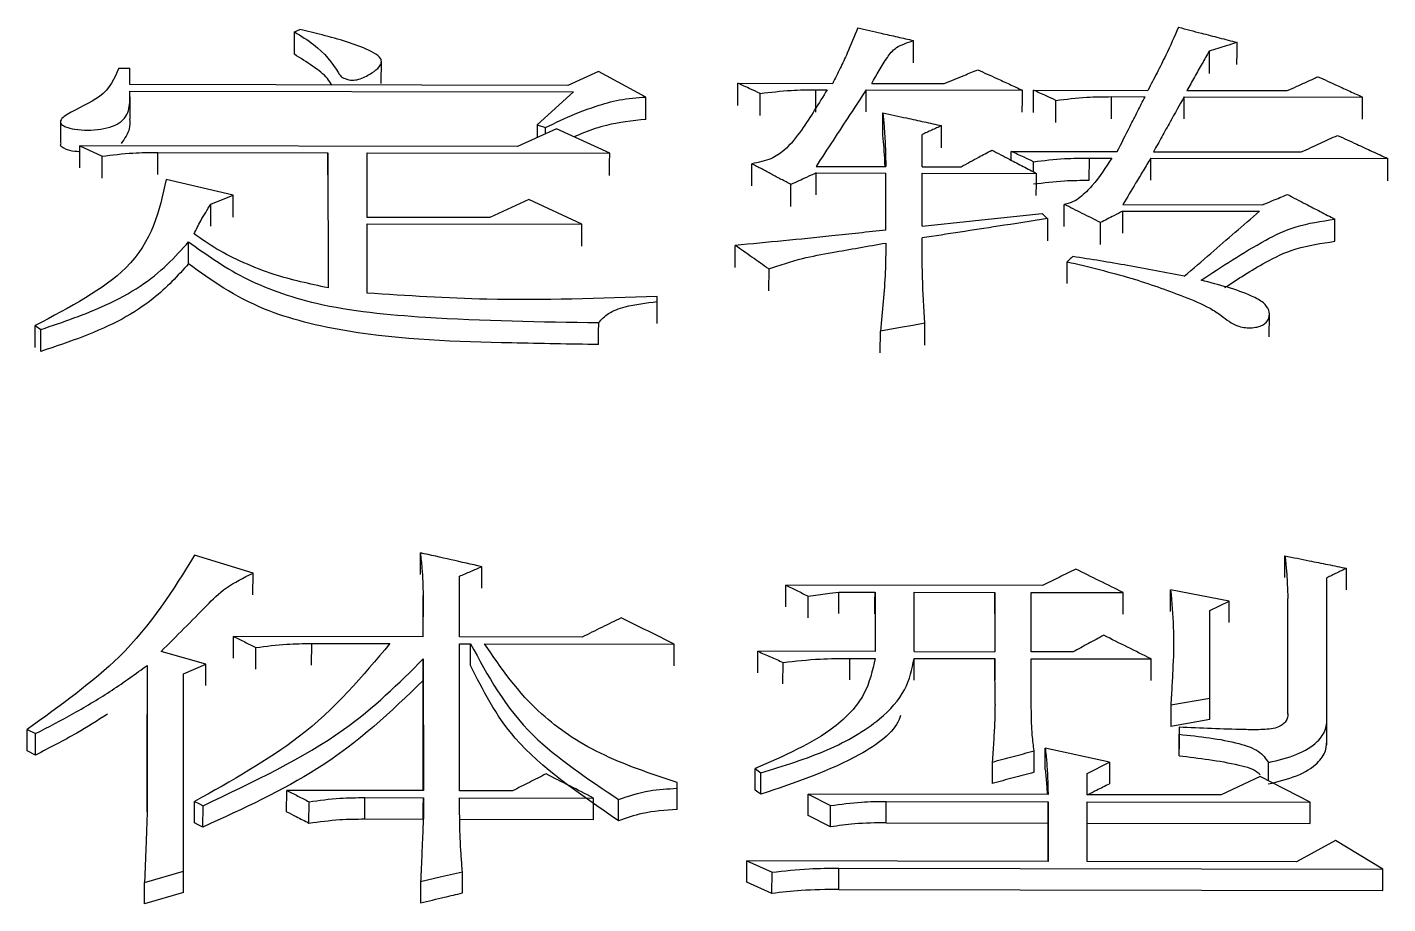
# Model space of a CAD drawing. Header units: millimetres. Extents: x 2320 to 4000, y 933 to 2121.
# Drawn here: x 2691.17 to 2696.45, y 1943.53 to 1946.93 of the extents above; entities that cross this region are included whole.
import ezdxf

# ---------------------------------------------------------------- set-up
doc = ezdxf.new("R2010")
doc.units = ezdxf.units.MM

msp = doc.modelspace()

# ---------------------------------------------------------------- linework, layer by layer
at = {"color": 7, "linetype": 'Continuous', "lineweight": 25}
for p, q in [((2692.2063, 1946.9079), (2692.2278, 1946.9176)), ((2694.6076, 1946.788), (2694.6078, 1946.8741)), ((2691.5249, 1946.7672), (2691.5682, 1946.7671)), ((2691.5682, 1946.7032), (2691.5682, 1946.7671)), ((2692.5432, 1946.7078), (2692.5435, 1946.7943)), ((2693.2665, 1946.7), (2691.5682, 1946.7032)), ((2693.3855, 1946.7539), (2693.2665, 1946.7)), ((2693.5695, 1946.6551), (2693.3855, 1946.7539)), ((2693.9261, 1946.6227), (2693.9264, 1946.7086)), ((2693.9264, 1946.7086), (2694.2942, 1946.708)), ((2694.4456, 1946.7077), (2694.7269, 1946.7072)), ((2691.5682, 1946.6785), (2693.2882, 1946.6754)), ((2691.5692, 1946.5698), (2691.5694, 1946.6557)), ((2693.2882, 1946.6754), (2693.1477, 1946.5471)), ((2693.5693, 1946.5687), (2693.5695, 1946.6551)), ((2694.0127, 1946.5832), (2694.013, 1946.6691)), ((2694.229, 1946.5971), (2694.2293, 1946.6835)), ((2694.2293, 1946.6835), (2694.2726, 1946.6834)), ((2694.4238, 1946.5972), (2694.424, 1946.6831)), ((2694.424, 1946.6831), (2695.0298, 1946.682)), ((2695.0728, 1946.5955), (2695.073, 1946.6819)), ((2695.073, 1946.6819), (2695.5165, 1946.6811)), ((2695.3757, 1946.5703), (2695.3759, 1946.6567)), ((2695.3759, 1946.6567), (2695.5058, 1946.6564)), ((2695.6569, 1946.5703), (2695.6572, 1946.6562)), ((2695.6572, 1946.6562), (2696.3495, 1946.6549)), ((2695.668, 1946.6808), (2696.0574, 1946.6801)), ((2695.1594, 1946.5564), (2695.1596, 1946.6423)), ((2691.2995, 1946.5629), (2691.2993, 1946.4772)), ((2693.1477, 1946.5471), (2693.1476, 1946.4973)), ((2693.1477, 1946.5471), (2693.1802, 1946.5371)), ((2693.2234, 1946.5321), (2693.0721, 1946.4628)), ((2693.1801, 1946.5122), (2693.1802, 1946.5371)), ((2693.4291, 1946.4372), (2693.2234, 1946.5321)), ((2694.6407, 1946.3851), (2694.6405, 1946.5096)), ((2691.3735, 1946.3803), (2691.3738, 1946.4659)), ((2691.3738, 1946.4659), (2691.4603, 1946.4259)), ((2693.0721, 1946.4628), (2691.3738, 1946.4659)), ((2691.6764, 1946.3544), (2691.6767, 1946.4405)), ((2691.6767, 1946.4405), (2692.3365, 1946.4392)), ((2692.3365, 1946.4392), (2692.337, 1945.9154)), ((2692.488, 1946.439), (2693.4291, 1946.4372)), ((2692.4882, 1946.1885), (2692.488, 1946.439)), ((2694.9867, 1946.4443), (2695.3978, 1946.4435)), ((2694.9867, 1946.4101), (2694.9867, 1946.4443)), ((2695.5384, 1946.4433), (2696.1117, 1946.4422)), ((2691.4601, 1946.3403), (2691.4603, 1946.4259)), ((2693.9805, 1946.3108), (2693.9807, 1946.3963)), ((2695.0732, 1946.365), (2695.0733, 1946.4043)), ((2695.2894, 1946.3327), (2695.2897, 1946.4188)), ((2695.2897, 1946.4188), (2695.3762, 1946.4187)), ((2695.5274, 1946.3328), (2695.5276, 1946.4184)), ((2695.5276, 1946.4184), (2696.4471, 1946.4167)), ((2691.9689, 1946.275), (2691.7092, 1946.3356)), ((2694.2296, 1946.3859), (2694.5, 1946.3854)), ((2694.2296, 1946.3609), (2694.5001, 1946.3604)), ((2694.5003, 1946.1395), (2694.5001, 1946.3604)), ((2694.6407, 1946.3851), (2694.7921, 1946.3848)), ((2694.6407, 1946.3601), (2695.0842, 1946.3593)), ((2694.6409, 1946.1543), (2694.6407, 1946.3601)), ((2694.1321, 1946.2306), (2694.1323, 1946.316)), ((2691.8822, 1946.1546), (2691.8824, 1946.24)), ((2691.8824, 1946.24), (2691.9689, 1946.275)), ((2693.1156, 1946.2578), (2692.9642, 1946.1877)), ((2693.3212, 1946.1618), (2693.1156, 1946.2578)), ((2695.1922, 1946.1535), (2695.1924, 1946.2389)), ((2695.4197, 1946.2384), (2695.9605, 1946.2374)), ((2692.9642, 1946.1877), (2692.4882, 1946.1885)), ((2695.1276, 1946.1837), (2695.1274, 1946.0983)), ((2695.4194, 1946.1279), (2695.4197, 1946.2133)), ((2695.4197, 1946.2133), (2695.9497, 1946.2123)), ((2696.2416, 1946.0958), (2696.2419, 1946.1816)), ((2692.4882, 1946.1634), (2693.3212, 1946.1618)), ((2692.4885, 1945.8947), (2692.4882, 1946.1634)), ((2695.3329, 1946.0829), (2695.3332, 1946.1682)), ((2691.7958, 1946.0084), (2691.7961, 1946.094)), ((2693.916, 1945.9947), (2693.9162, 1946.0799)), ((2694.0459, 1945.9886), (2694.0457, 1945.9035)), ((2693.6133, 1945.7771), (2693.6135, 1945.862)), ((2693.6135, 1945.862), (2693.6135, 1945.8824)), ((2695.9875, 1945.7255), (2695.9878, 1945.8109)), ((2691.2011, 1945.6842), (2691.2013, 1945.7694)), ((2691.2014, 1945.7694), (2691.223, 1945.7539)), ((2694.4788, 1945.6631), (2694.479, 1945.7479)), ((2692.0459, 1944.8094), (2691.8188, 1944.8788)), ((2692.0456, 1944.7255), (2692.0459, 1944.8094)), ((2692.8466, 1944.5622), (2692.8464, 1944.7972)), ((2694.1118, 1944.6791), (2694.1121, 1944.763)), ((2695.1073, 1944.7611), (2694.1121, 1944.763)), ((2696.211, 1944.2539), (2696.2106, 1944.791)), ((2692.7059, 1944.7229), (2692.7056, 1944.6392)), ((2692.706, 1944.5624), (2692.7059, 1944.7229)), ((2694.1984, 1944.6364), (2694.1987, 1944.7202)), ((2694.3176, 1944.7359), (2694.4583, 1944.7357)), ((2694.4583, 1944.7357), (2694.4584, 1944.5055)), ((2694.6097, 1944.7354), (2694.9234, 1944.7348)), ((2694.6099, 1944.5052), (2694.6097, 1944.7354)), ((2694.9232, 1944.651), (2694.9234, 1944.7348)), ((2694.9234, 1944.7348), (2694.9236, 1944.5046)), ((2695.064, 1944.7346), (2695.421, 1944.7339)), ((2695.0642, 1944.5044), (2695.064, 1944.7346)), ((2695.4207, 1944.6501), (2695.421, 1944.7339)), ((2695.8321, 1944.7011), (2695.6049, 1944.7442)), ((2695.7564, 1944.6639), (2695.8321, 1944.7011)), ((2696.059, 1944.6275), (2696.0592, 1944.7114)), ((2696.0596, 1944.265), (2696.0592, 1944.7114)), ((2695.7566, 1944.3251), (2695.7564, 1944.6639)), ((2692.7057, 1944.5624), (2692.7056, 1944.6391)), ((2696.0593, 1944.2638), (2696.059, 1944.6275)), ((2691.9702, 1944.4802), (2691.9704, 1944.5638)), ((2692.706, 1944.5624), (2691.9704, 1944.5638)), ((2693.3226, 1944.5613), (2692.8466, 1944.5622)), ((2691.8623, 1944.4565), (2691.6892, 1944.5053)), ((2692.0567, 1944.4371), (2692.057, 1944.5207)), ((2692.2731, 1944.4528), (2692.2733, 1944.5364)), ((2692.2733, 1944.5364), (2692.5761, 1944.5359)), ((2692.8466, 1944.5354), (2692.8899, 1944.5353)), ((2692.8471, 1943.9658), (2692.8466, 1944.5354)), ((2692.944, 1944.5352), (2693.6796, 1944.5338)), ((2694.0039, 1944.4228), (2694.0041, 1944.5063)), ((2694.4584, 1944.5055), (2694.0041, 1944.5063)), ((2694.6099, 1944.5052), (2694.9236, 1944.5046)), ((2695.2265, 1944.5041), (2695.0642, 1944.5044)), ((2691.6352, 1944.4515), (2691.6349, 1944.3681)), ((2691.6352, 1944.4515), (2691.6356, 1943.8912)), ((2691.7758, 1944.4189), (2691.8623, 1944.4565)), ((2692.7058, 1944.393), (2692.7061, 1944.4765)), ((2692.7061, 1944.4765), (2692.7064, 1943.966)), ((2694.1012, 1944.3796), (2694.1015, 1944.4631)), ((2694.3609, 1944.3952), (2694.3611, 1944.4788)), ((2694.3611, 1944.4788), (2694.4584, 1944.4786)), ((2694.6096, 1944.3948), (2694.6099, 1944.4783)), ((2694.6099, 1944.4783), (2694.9236, 1944.4777)), ((2694.9236, 1944.4777), (2694.9234, 1944.3942)), ((2694.9237, 1944.2996), (2694.9236, 1944.4777)), ((2695.0642, 1944.4775), (2695.5294, 1944.4766)), ((2695.0644, 1944.2994), (2695.0642, 1944.4775)), ((2691.7763, 1943.6537), (2691.7758, 1944.4189)), ((2692.7061, 1943.966), (2692.7058, 1944.3929)), ((2695.6052, 1944.2984), (2695.7566, 1944.3251)), ((2691.6353, 1943.8832), (2691.635, 1944.2606)), ((2695.7564, 1944.2418), (2695.605, 1944.215)), ((2696.2101, 1944.1437), (2696.2104, 1944.2269)), ((2696.2108, 1944.1706), (2696.211, 1944.2539)), ((2691.1699, 1944.1203), (2691.1702, 1944.2035)), ((2691.1702, 1944.2035), (2691.2027, 1944.1871)), ((2695.6377, 1944.2115), (2695.6375, 1944.1283)), ((2695.6375, 1944.1012), (2695.6378, 1944.1844)), ((2695.6377, 1944.2115), (2695.6378, 1944.1844)), ((2691.2024, 1944.104), (2691.17, 1944.1203)), ((2695.3674, 1944.0759), (2695.1186, 1944.1309)), ((2695.6375, 1944.1012), (2695.6375, 1944.1283)), ((2695.2809, 1944.0324), (2695.3674, 1944.0759)), ((2693.9934, 1943.9682), (2693.9936, 1944.0512)), ((2695.2809, 1943.9503), (2695.2809, 1944.0324)), ((2695.9516, 1944.0202), (2695.8002, 1943.9493)), ((2696.1463, 1943.9213), (2695.9516, 1944.0202)), ((2692.1761, 1943.8841), (2692.1764, 1943.967)), ((2692.7064, 1943.966), (2692.1764, 1943.967)), ((2693.0526, 1943.9654), (2692.8471, 1943.9658)), ((2693.6905, 1943.8923), (2693.6908, 1943.9751)), ((2693.6908, 1943.9751), (2693.6908, 1943.997)), ((2691.8191, 1943.841), (2691.8193, 1943.9238)), ((2691.8516, 1943.8245), (2691.8518, 1943.9073)), ((2692.2627, 1943.8401), (2692.2629, 1943.923)), ((2692.479, 1943.8562), (2692.4793, 1943.939)), ((2692.4793, 1943.939), (2692.7064, 1943.9386)), ((2692.7064, 1943.9386), (2692.7065, 1943.8617)), ((2692.8471, 1943.9383), (2693.3663, 1943.9374)), ((2692.8471, 1943.878), (2692.8471, 1943.9383)), ((2693.4634, 1943.8489), (2693.4636, 1943.9317)), ((2694.199, 1943.8694), (2694.1992, 1943.9523)), ((2694.1992, 1943.9523), (2694.2858, 1943.9082)), ((2695.1295, 1943.9506), (2694.1992, 1943.9523)), ((2694.2855, 1943.8254), (2694.2858, 1943.9082)), ((2694.5019, 1943.8415), (2694.5021, 1943.9243)), ((2694.5021, 1943.9243), (2695.1295, 1943.9231)), ((2695.1295, 1943.9231), (2695.1297, 1943.6918)), ((2695.8002, 1943.9493), (2695.2809, 1943.9503)), ((2695.281, 1943.9229), (2696.1463, 1943.9213)), ((2695.2811, 1943.6915), (2695.281, 1943.9229)), ((2692.479, 1943.8562), (2692.7062, 1943.8558)), ((2692.7062, 1943.8548), (2692.7062, 1943.8558)), ((2692.8468, 1943.8555), (2693.3661, 1943.8545)), ((2694.2855, 1943.8254), (2694.199, 1943.8694)), ((2694.5019, 1943.8415), (2695.1293, 1943.8403)), ((2695.1294, 1943.6918), (2695.1293, 1943.8403)), ((2695.2807, 1943.84), (2696.1461, 1943.8384)), ((2696.2438, 1943.7726), (2696.0924, 1943.69)), ((2696.4278, 1943.6617), (2696.2438, 1943.7726)), ((2691.6249, 1943.6097), (2691.7763, 1943.6537)), ((2693.9612, 1943.6114), (2693.9614, 1943.694)), ((2693.9614, 1943.694), (2694.0588, 1943.6495)), ((2695.1297, 1943.6918), (2693.9614, 1943.694)), ((2694.0585, 1943.5671), (2694.0588, 1943.6495)), ((2694.3181, 1943.5832), (2694.3184, 1943.6657)), ((2694.3184, 1943.6657), (2696.4278, 1943.6617)), ((2696.0924, 1943.69), (2695.2811, 1943.6915)), ((2691.6247, 1943.5273), (2691.6249, 1943.6097)), ((2692.6958, 1943.6133), (2692.6956, 1943.5308)), ((2694.0585, 1943.5671), (2693.9612, 1943.6114)), ((2691.7761, 1943.5713), (2691.6247, 1943.5273)), ((2694.3181, 1943.5832), (2696.4275, 1943.5793))]:
    msp.add_line(p, q, dxfattribs=at)
at = {"color": 7, "linetype": 'Continuous', "lineweight": 25, "flags": 128}
for points in [[(2692.206, 1946.8212), (2692.2061, 1946.8516), (2692.2062, 1946.8797), (2692.2063, 1946.9079)], [(2695.8622, 1946.7808), (2695.8624, 1946.8288), (2695.8625, 1946.8669)], [(2695.7544, 1946.8329), (2695.7542, 1946.7844), (2695.7541, 1946.7468)], [(2695.0295, 1946.5961), (2695.0297, 1946.644), (2695.0298, 1946.682)], [(2696.3493, 1946.569), (2696.3494, 1946.6169), (2696.3495, 1946.6549)], [(2694.4888, 1946.5078), (2694.4889, 1946.5561), (2694.489, 1946.5941)], [(2694.716, 1946.4584), (2694.7161, 1946.5062), (2694.7162, 1946.5442)], [(2692.3363, 1946.3536), (2692.3364, 1946.4014), (2692.3365, 1946.4392)], [(2693.4288, 1946.3516), (2693.429, 1946.3993), (2693.4291, 1946.4372)], [(2696.4469, 1946.3306), (2696.447, 1946.3788), (2696.4471, 1946.4167)], [(2694.2294, 1946.2754), (2694.2295, 1946.3231), (2694.2296, 1946.3609)], [(2694.4998, 1946.2749), (2694.5, 1946.3225), (2694.5001, 1946.3604)], [(2695.0839, 1946.2738), (2695.0841, 1946.3215), (2695.0842, 1946.3593)], [(2691.9687, 1946.1895), (2691.9688, 1946.2372), (2691.9689, 1946.275)], [(2694.6409, 1946.1543), (2694.8366, 1946.1752), (2694.9713, 1946.1895), (2695.106, 1946.2038)], [(2693.3209, 1946.0765), (2693.3211, 1946.1241), (2693.3212, 1946.1618)], [(2695.2033, 1945.9316), (2695.2034, 1945.9695), (2695.2035, 1945.9931), (2695.2035, 1946.0168)], [(2691.2228, 1945.6691), (2691.2229, 1945.6998), (2691.2229, 1945.7269), (2691.223, 1945.7539)], [(2693.3862, 1945.6958), (2693.3863, 1945.7194), (2693.3863, 1945.7434), (2693.3864, 1945.7807)], [(2694.6521, 1945.7783), (2694.6047, 1945.77), (2694.5574, 1945.7617), (2694.479, 1945.7479)], [(2694.6518, 1945.6934), (2694.652, 1945.7408), (2694.6521, 1945.7783)], [(2692.6947, 1944.8039), (2692.6948, 1944.8508), (2692.6949, 1944.8878)], [(2696.048, 1944.7923), (2696.0482, 1944.8393), (2696.0483, 1944.8763)], [(2692.9327, 1944.7504), (2692.9328, 1944.7973), (2692.9329, 1944.8343)], [(2696.2863, 1944.8281), (2696.2862, 1944.781), (2696.2861, 1944.7441)], [(2694.1987, 1944.7202), (2694.2472, 1944.7266), (2694.2824, 1944.7313), (2694.3176, 1944.7359)], [(2694.3174, 1944.6522), (2694.3175, 1944.699), (2694.3176, 1944.7359)], [(2694.458, 1944.6519), (2694.4581, 1944.6988), (2694.4583, 1944.7357)], [(2695.6046, 1944.6604), (2695.6048, 1944.7073), (2695.6049, 1944.7442)], [(2695.8318, 1944.6173), (2695.832, 1944.6642), (2695.8321, 1944.7011)], [(2692.8897, 1944.4517), (2692.8898, 1944.4831), (2692.8899, 1944.5353)], [(2693.6793, 1944.4502), (2693.6795, 1944.497), (2693.6796, 1944.5338)], [(2691.8621, 1944.373), (2691.8622, 1944.4198), (2691.8623, 1944.4565)], [(2695.5291, 1944.3931), (2695.5293, 1944.4399), (2695.5294, 1944.4766)], [(2695.6052, 1944.2984), (2695.6051, 1944.2517), (2695.605, 1944.215)], [(2695.7564, 1944.2418), (2695.7565, 1944.2885), (2695.7566, 1944.3251)], [(2691.2024, 1944.104), (2691.2026, 1944.1505), (2691.2027, 1944.1871)], [(2695.0751, 1944.037), (2695.0752, 1944.0835), (2695.0753, 1944.1201)], [(2695.1183, 1944.0478), (2695.1185, 1944.0943), (2695.1186, 1944.1309)], [(2694.9131, 1944.0768), (2694.9129, 1944.0303), (2694.9128, 1943.9937)], [(2695.3674, 1944.0759), (2695.3673, 1944.0294), (2695.3671, 1943.9929)], [(2695.9838, 1944.0038), (2695.9838, 1944.016), (2695.9839, 1944.0403), (2695.984, 1944.0748)], [(2693.9936, 1944.0512), (2694.0044, 1944.0429), (2694.0153, 1944.0347)], [(2694.015, 1943.9518), (2694.0151, 1943.982), (2694.0152, 1944.0084), (2694.0153, 1944.0347)], [(2694.015, 1943.9518), (2694.0042, 1943.96), (2693.9934, 1943.9682)], [(2691.8194, 1943.9238), (2691.8357, 1943.9155), (2691.8518, 1943.9073)], [(2692.7062, 1943.8558), (2692.7063, 1943.9022), (2692.7064, 1943.9386)], [(2693.3661, 1943.8545), (2693.3662, 1943.9009), (2693.3663, 1943.9374)], [(2695.1293, 1943.8403), (2695.1294, 1943.8867), (2695.1295, 1943.9231)], [(2696.1461, 1943.8384), (2696.1462, 1943.8848), (2696.1463, 1943.9213)], [(2691.8516, 1943.8245), (2691.8354, 1943.8327), (2691.8192, 1943.841)], [(2691.7761, 1943.5713), (2691.7762, 1943.6175), (2691.7763, 1943.6537)], [(2692.6958, 1943.6133), (2692.777, 1943.6325), (2692.8581, 1943.6517)], [(2692.8578, 1943.5693), (2692.858, 1943.6155), (2692.8581, 1943.6517)], [(2696.4275, 1943.5793), (2696.4277, 1943.6254), (2696.4278, 1943.6617)]]:
    msp.add_lwpolyline(points, dxfattribs=at)
at = {"color": 7, "linetype": 'Continuous', "lineweight": 25}
for points, knots in [([(2692.2063, 1946.9079), (2692.2322, 1946.8921), (2692.3093, 1946.8451), (2692.3561, 1946.7835), (2692.3844, 1946.7362), (2692.3999, 1946.7272), (2692.416, 1946.7221), (2692.4306, 1946.7203), (2692.4459, 1946.7215), (2692.4744, 1946.7297), (2692.5058, 1946.7471), (2692.535, 1946.7686), (2692.5447, 1946.7879), (2692.5426, 1946.8032), (2692.5268, 1946.8201), (2692.4575, 1946.8567), (2692.3495, 1946.8873), (2692.2565, 1946.9105), (2692.2278, 1946.9176)], [0, 0, 0, 0, 0.115814, 0.344663, 0.368828, 0.39319, 0.409897, 0.422378, 0.434923, 0.453158, 0.514672, 0.566579, 0.59965, 0.62581, 0.651927, 0.703898, 0.90891, 1, 1, 1, 1]), ([(2694.3913, 1946.9233), (2694.3781, 1946.8905), (2694.3572, 1946.8382), (2694.3231, 1946.7665), (2694.3038, 1946.7275), (2694.2942, 1946.708)], [0, 0, 0, 0, 0.455912, 0.727931, 1, 1, 1, 1]), ([(2694.3913, 1946.9233), (2694.4217, 1946.9164), (2694.4729, 1946.9048), (2694.5451, 1946.8884), (2694.5868, 1946.8789), (2694.6077, 1946.8741)], [0, 0, 0, 0, 0.4210481, 0.7105241, 1, 1, 1, 1]), ([(2695.6353, 1946.9259), (2695.6193, 1946.8897), (2695.5933, 1946.8307), (2695.5522, 1946.7492), (2695.5284, 1946.7038), (2695.5165, 1946.6811)], [0, 0, 0, 0, 0.443258, 0.721609, 1, 1, 1, 1]), ([(2695.6353, 1946.9259), (2695.6649, 1946.9182), (2695.7176, 1946.9046), (2695.7933, 1946.8849), (2695.8394, 1946.8729), (2695.8625, 1946.8669)], [0, 0, 0, 0, 0.391005, 0.695503, 1, 1, 1, 1]), ([(2694.4456, 1946.7077), (2694.4643, 1946.7414), (2694.4905, 1946.7884), (2694.5353, 1946.8499), (2694.5834, 1946.8659), (2694.6077, 1946.8741)], [0, 0, 0, 0, 0.554938, 0.774738, 1, 1, 1, 1]), ([(2695.8625, 1946.8669), (2695.8484, 1946.8625), (2695.8234, 1946.8546), (2695.7873, 1946.8433), (2695.7653, 1946.8363), (2695.7544, 1946.8329)], [0, 0, 0, 0, 0.39045, 0.695225, 1, 1, 1, 1]), ([(2692.3509, 1946.7017), (2692.3459, 1946.7101), (2692.3301, 1946.7367), (2692.2769, 1946.7762), (2692.2298, 1946.8061), (2692.206, 1946.8212)], [0, 0, 0, 0, 0.185347, 0.588871, 1, 1, 1, 1]), ([(2695.7544, 1946.8329), (2695.7452, 1946.8169), (2695.7263, 1946.7836), (2695.6975, 1946.7329), (2695.6778, 1946.6982), (2695.668, 1946.6808)], [0, 0, 0, 0, 0.316836, 0.658418, 1, 1, 1, 1]), ([(2691.5249, 1946.7672), (2691.5085, 1946.7279), (2691.4788, 1946.6569), (2691.3543, 1946.6075), (2691.3029, 1946.5726), (2691.2959, 1946.557), (2691.3056, 1946.546), (2691.3238, 1946.5371), (2691.357, 1946.5288), (2691.4048, 1946.5257), (2691.4556, 1946.5299), (2691.5024, 1946.5405), (2691.5524, 1946.5687), (2691.5698, 1946.6187), (2691.5687, 1946.6586), (2691.5682, 1946.6785)], [0, 0, 0, 0, 0.230315, 0.416653, 0.453363, 0.487574, 0.504133, 0.522235, 0.561764, 0.612067, 0.663426, 0.714082, 0.762172, 0.881162, 1, 1, 1, 1]), ([(2694.7269, 1946.7072), (2694.7397, 1946.7125), (2694.7653, 1946.7231), (2694.8086, 1946.7411), (2694.839, 1946.7537), (2694.8566, 1946.761)], [0, 0, 0, 0, 0.296437, 0.592873, 1, 1, 1, 1]), ([(2694.8566, 1946.761), (2694.8813, 1946.7497), (2694.9226, 1946.7309), (2694.9803, 1946.7046), (2695.0133, 1946.6895), (2695.0298, 1946.682)], [0, 0, 0, 0, 0.42836, 0.71418, 1, 1, 1, 1]), ([(2694.013, 1946.6691), (2694.0006, 1946.6747), (2693.98, 1946.6842), (2693.9511, 1946.6973), (2693.9346, 1946.7049), (2693.9264, 1946.7086)], [0, 0, 0, 0, 0.4283603, 0.7141801, 1, 1, 1, 1]), ([(2696.0574, 1946.6801), (2696.0698, 1946.6857), (2696.0958, 1946.6975), (2696.1354, 1946.7154), (2696.1627, 1946.7278), (2696.1763, 1946.734)], [0, 0, 0, 0, 0.311538, 0.655769, 1, 1, 1, 1]), ([(2696.1763, 1946.734), (2696.2011, 1946.7227), (2696.2423, 1946.7039), (2696.3, 1946.6775), (2696.333, 1946.6624), (2696.3495, 1946.6549)], [0, 0, 0, 0, 0.4283605, 0.7141801, 1, 1, 1, 1]), ([(2693.1802, 1946.5371), (2693.2177, 1946.5551), (2693.2798, 1946.585), (2693.3764, 1946.6205), (2693.4659, 1946.6474), (2693.5348, 1946.6525), (2693.5695, 1946.6551)], [0, 0, 0, 0, 0.334836, 0.553745, 0.775373, 1, 1, 1, 1]), ([(2694.2726, 1946.6834), (2694.2406, 1946.6311), (2694.192, 1946.5514), (2694.124, 1946.4605), (2694.0583, 1946.4126), (2694.0069, 1946.4018), (2693.9808, 1946.3963)], [0, 0, 0, 0, 0.493627, 0.751972, 0.874128, 1, 1, 1, 1]), ([(2694.013, 1946.6691), (2694.0527, 1946.6739), (2694.1238, 1946.6825), (2694.197, 1946.6832), (2694.2293, 1946.6835)], [0, 0, 0, 0, 0.558835, 1, 1, 1, 1]), ([(2694.424, 1946.6831), (2694.4031, 1946.6513), (2694.3602, 1946.586), (2694.2954, 1946.487), (2694.2515, 1946.4196), (2694.2296, 1946.3859)], [0, 0, 0, 0, 0.323157, 0.661578, 1, 1, 1, 1]), ([(2695.1596, 1946.6423), (2695.1473, 1946.6479), (2695.1266, 1946.6574), (2695.0978, 1946.6706), (2695.0813, 1946.6781), (2695.073, 1946.6819)], [0, 0, 0, 0, 0.42836, 0.71418, 1, 1, 1, 1]), ([(2695.1596, 1946.6423), (2695.1994, 1946.6471), (2695.2705, 1946.6558), (2695.3437, 1946.6564), (2695.3759, 1946.6567)], [0, 0, 0, 0, 0.558835, 1, 1, 1, 1]), ([(2695.3978, 1946.4435), (2695.4144, 1946.4763), (2695.4406, 1946.5283), (2695.4766, 1946.5992), (2695.496, 1946.6374), (2695.5058, 1946.6564)], [0, 0, 0, 0, 0.460095, 0.730047, 1, 1, 1, 1]), ([(2695.6572, 1946.6562), (2695.6391, 1946.6238), (2695.6103, 1946.5723), (2695.5707, 1946.5013), (2695.5492, 1946.4626), (2695.5384, 1946.4433)], [0, 0, 0, 0, 0.457133, 0.728566, 1, 1, 1, 1]), ([(2691.5671, 1946.5693), (2691.5678, 1946.5568), (2691.5697, 1946.5246), (2691.5478, 1946.4942), (2691.5344, 1946.4755)], [0, 0, 0, 0, 0.389384, 1, 1, 1, 1]), ([(2693.5692, 1946.5687), (2693.5167, 1946.5629), (2693.4306, 1946.5534), (2693.3437, 1946.523), (2693.3043, 1946.5065), (2693.2909, 1946.5009)], [0, 0, 0, 0, 0.50857, 0.833714, 1, 1, 1, 1]), ([(2694.489, 1946.5941), (2694.4906, 1946.5768), (2694.4945, 1946.5335), (2694.4985, 1946.464), (2694.4995, 1946.4116), (2694.5, 1946.3854)], [0, 0, 0, 0, 0.249757, 0.624822, 1, 1, 1, 1]), ([(2694.489, 1946.5941), (2694.5196, 1946.5874), (2694.5728, 1946.5757), (2694.6485, 1946.5591), (2694.6937, 1946.5491), (2694.7162, 1946.5442)], [0, 0, 0, 0, 0.404258, 0.702129, 1, 1, 1, 1]), ([(2694.4972, 1946.3854), (2694.497, 1946.3919), (2694.4964, 1946.4156), (2694.4933, 1946.4564), (2694.4903, 1946.4907), (2694.4888, 1946.5078)], [0, 0, 0, 0, 0.1589825, 0.5794627, 1, 1, 1, 1]), ([(2694.7162, 1946.5442), (2694.7099, 1946.5413), (2694.6973, 1946.5355), (2694.6784, 1946.5269), (2694.6594, 1946.5182), (2694.6468, 1946.5125), (2694.6405, 1946.5096)], [0, 0, 0, 0, 0.25, 0.5, 0.75, 1, 1, 1, 1]), ([(2696.1117, 1946.4422), (2696.1241, 1946.4479), (2696.1488, 1946.4592), (2696.1956, 1946.4807), (2696.2302, 1946.4964), (2696.2523, 1946.5066)], [0, 0, 0, 0, 0.2636094, 0.5272188, 1, 1, 1, 1]), ([(2696.2523, 1946.5066), (2696.277, 1946.4952), (2696.3219, 1946.4745), (2696.3868, 1946.4445), (2696.427, 1946.426), (2696.4471, 1946.4167)], [0, 0, 0, 0, 0.380765, 0.690382, 1, 1, 1, 1]), ([(2691.3737, 1946.443), (2691.3671, 1946.4433), (2691.3472, 1946.4443), (2691.3235, 1946.451), (2691.3056, 1946.4597), (2691.2972, 1946.4681), (2691.3003, 1946.4738), (2691.3019, 1946.4766)], [0, 0, 0, 0, 0.1783263, 0.5342408, 0.6971658, 0.8461371, 1, 1, 1, 1]), ([(2691.4603, 1946.4259), (2691.5001, 1946.4308), (2691.5712, 1946.4395), (2691.6444, 1946.4402), (2691.6767, 1946.4405)], [0, 0, 0, 0, 0.558835, 1, 1, 1, 1]), ([(2694.7921, 1946.3848), (2694.8035, 1946.391), (2694.8262, 1946.4034), (2694.8659, 1946.4249), (2694.8941, 1946.4402), (2694.911, 1946.4494)], [0, 0, 0, 0, 0.286959, 0.573919, 1, 1, 1, 1]), ([(2694.911, 1946.4494), (2694.9344, 1946.4373), (2694.9749, 1946.4162), (2695.0327, 1946.3862), (2695.067, 1946.3683), (2695.0842, 1946.3593)], [0, 0, 0, 0, 0.404831, 0.702416, 1, 1, 1, 1]), ([(2695.0733, 1946.4043), (2695.061, 1946.41), (2695.0404, 1946.4195), (2695.0115, 1946.4329), (2694.995, 1946.4405), (2694.9867, 1946.4443)], [0, 0, 0, 0, 0.42836, 0.71418, 1, 1, 1, 1]), ([(2694.1323, 1946.316), (2694.1197, 1946.3227), (2694.0944, 1946.3361), (2694.0565, 1946.3562), (2694.0187, 1946.3763), (2693.9934, 1946.3896), (2693.9808, 1946.3963)], [0, 0, 0, 0, 0.25, 0.5, 0.75, 1, 1, 1, 1]), ([(2695.0733, 1946.4043), (2695.1131, 1946.4091), (2695.1842, 1946.4179), (2695.2574, 1946.4185), (2695.2897, 1946.4188)], [0, 0, 0, 0, 0.558835, 1, 1, 1, 1]), ([(2695.3762, 1946.4187), (2695.3534, 1946.3821), (2695.3205, 1946.3293), (2695.2648, 1946.2742), (2695.2294, 1946.2484), (2695.2048, 1946.2421), (2695.1925, 1946.2389)], [0, 0, 0, 0, 0.5541785, 0.8003972, 0.8992106, 1, 1, 1, 1]), ([(2695.5276, 1946.4184), (2695.5179, 1946.4022), (2695.4984, 1946.3697), (2695.4624, 1946.3098), (2695.4361, 1946.266), (2695.4197, 1946.2384)], [0, 0, 0, 0, 0.271219, 0.542438, 1, 1, 1, 1]), ([(2691.7092, 1946.3356), (2691.6822, 1946.2152), (2691.6334, 1945.9971), (2691.335, 1945.8398), (2691.2013, 1945.7694)], [0, 0, 0, 0, 0.551895, 1, 1, 1, 1]), ([(2694.2296, 1946.3609), (2694.2173, 1946.3552), (2694.1949, 1946.3449), (2694.1624, 1946.3299), (2694.1424, 1946.3207), (2694.1323, 1946.316)], [0, 0, 0, 0, 0.380769, 0.690385, 1, 1, 1, 1]), ([(2695.0731, 1946.3182), (2695.1128, 1946.3231), (2695.184, 1946.3318), (2695.2571, 1946.3325), (2695.2894, 1946.3327)], [0, 0, 0, 0, 0.558823, 1, 1, 1, 1]), ([(2691.8176, 1946.1242), (2691.8256, 1946.1414), (2691.8386, 1946.1696), (2691.862, 1946.2079), (2691.8756, 1946.2293), (2691.8824, 1946.24)], [0, 0, 0, 0, 0.438752, 0.719321, 1, 1, 1, 1]), ([(2695.3332, 1946.1682), (2695.3212, 1946.1742), (2695.2974, 1946.1862), (2695.2505, 1946.2098), (2695.2155, 1946.2273), (2695.1925, 1946.2389)], [0, 0, 0, 0, 0.254567, 0.509134, 1, 1, 1, 1]), ([(2695.9605, 1946.2374), (2695.9735, 1946.2428), (2695.9962, 1946.2521), (2696.0286, 1946.2654), (2696.0481, 1946.2734), (2696.0578, 1946.2774)], [0, 0, 0, 0, 0.400148, 0.700074, 1, 1, 1, 1]), ([(2696.0578, 1946.2774), (2696.0813, 1946.2652), (2696.1237, 1946.2432), (2696.185, 1946.2112), (2696.2229, 1946.1915), (2696.2418, 1946.1816)], [0, 0, 0, 0, 0.382246, 0.691123, 1, 1, 1, 1]), ([(2695.1276, 1946.1837), (2695.0638, 1946.1739), (2694.9508, 1946.1565), (2694.7886, 1946.1316), (2694.6901, 1946.1165), (2694.6409, 1946.1089)], [0, 0, 0, 0, 0.393352, 0.696676, 1, 1, 1, 1]), ([(2695.4197, 1946.2133), (2695.408, 1946.2072), (2695.3878, 1946.1967), (2695.3589, 1946.1816), (2695.3418, 1946.1726), (2695.3332, 1946.1682)], [0, 0, 0, 0, 0.404836, 0.702418, 1, 1, 1, 1]), ([(2695.6579, 1945.9601), (2695.692, 1945.9897), (2695.7577, 1946.0467), (2695.855, 1946.1308), (2695.9181, 1946.1851), (2695.9497, 1946.2123)], [0, 0, 0, 0, 0.350841, 0.67542, 1, 1, 1, 1]), ([(2695.7228, 1945.9447), (2695.8028, 1945.9977), (2695.9147, 1946.0719), (2696.087, 1946.1585), (2696.1898, 1946.1738), (2696.2418, 1946.1815)], [0, 0, 0, 0, 0.5534418, 0.7739919, 1, 1, 1, 1]), ([(2692.337, 1945.9154), (2692.2655, 1945.9309), (2692.1483, 1945.9563), (2692.0084, 1946.0116), (2691.9032, 1946.0641), (2691.846, 1946.1043), (2691.8176, 1946.1242)], [0, 0, 0, 0, 0.3463703, 0.567178, 0.7849776, 1, 1, 1, 1]), ([(2694.5003, 1946.1395), (2694.4306, 1946.1317), (2694.2988, 1946.117), (2694.1039, 1946.0975), (2693.9788, 1946.0858), (2693.9162, 1946.0799)], [0, 0, 0, 0, 0.359205, 0.679574, 1, 1, 1, 1]), ([(2691.223, 1945.7539), (2691.3093, 1945.7833), (2691.4504, 1945.8314), (2691.6118, 1945.9193), (2691.7159, 1946.0042), (2691.7694, 1946.0641), (2691.796, 1946.094)], [0, 0, 0, 0, 0.347372, 0.56793, 0.785018, 1, 1, 1, 1]), ([(2691.7961, 1946.094), (2691.8622, 1946.0461), (2691.995, 1945.9497), (2692.3104, 1945.8357), (2692.7944, 1945.7897), (2693.1626, 1945.7841), (2693.3864, 1945.7807)], [0, 0, 0, 0, 0.189623, 0.381301, 0.623814, 1, 1, 1, 1]), ([(2694.0459, 1945.9886), (2694.0243, 1946.0038), (2693.9811, 1946.0343), (2693.9378, 1946.0647), (2693.9162, 1946.0799)], [0, 0, 0, 0, 0.499635, 1, 1, 1, 1]), ([(2694.0459, 1945.9886), (2694.0887, 1946.0032), (2694.1658, 1946.0294), (2694.3224, 1946.0581), (2694.4308, 1946.0769), (2694.5003, 1946.089)], [0, 0, 0, 0, 0.308167, 0.555958, 1, 1, 1, 1]), ([(2694.5003, 1946.089), (2694.4999, 1946.0516), (2694.499, 1945.9763), (2694.4909, 1945.8626), (2694.483, 1945.7861), (2694.479, 1945.7479)], [0, 0, 0, 0, 0.33056, 0.665221, 1, 1, 1, 1]), ([(2694.6521, 1945.7783), (2694.6482, 1945.8376), (2694.6426, 1945.9226), (2694.6412, 1946.0326), (2694.641, 1946.0835), (2694.6409, 1946.1089)], [0, 0, 0, 0, 0.535662, 0.767824, 1, 1, 1, 1]), ([(2695.8146, 1945.9161), (2695.8655, 1945.9496), (2695.9486, 1946.0041), (2696.0869, 1946.0727), (2696.1896, 1946.088), (2696.2416, 1946.0958)], [0, 0, 0, 0, 0.439734, 0.716389, 1, 1, 1, 1]), ([(2695.2035, 1946.0168), (2695.2874, 1945.9966), (2695.4454, 1945.9587), (2695.6262, 1945.8941), (2695.7448, 1945.8458), (2695.7993, 1945.8104), (2695.8293, 1945.7856), (2695.8581, 1945.769), (2695.8878, 1945.7611), (2695.9149, 1945.7596), (2695.9409, 1945.7627), (2695.9621, 1945.7701), (2695.9784, 1945.7826), (2695.9889, 1945.8026), (2695.9886, 1945.8294), (2695.966, 1945.8599), (2695.8818, 1945.9046), (2695.7919, 1945.9273), (2695.7228, 1945.9447)], [0, 0, 0, 0, 0.1973577, 0.3716218, 0.4684312, 0.5172077, 0.5568316, 0.5884152, 0.6075284, 0.6266788, 0.6455739, 0.6637703, 0.6799899, 0.7065693, 0.7475335, 0.7882241, 0.8372977, 1, 1, 1, 1]), ([(2695.6579, 1945.9601), (2695.6214, 1945.9672), (2695.5484, 1945.9815), (2695.4049, 1946.0085), (2695.2964, 1946.0257), (2695.2251, 1946.037)], [0, 0, 0, 0, 0.255842, 0.511695, 1, 1, 1, 1]), ([(2691.7958, 1946.0083), (2691.7537, 1945.9623), (2691.6839, 1945.8859), (2691.5415, 1945.7917), (2691.3902, 1945.7251), (2691.2788, 1945.6876), (2691.2228, 1945.6687)], [0, 0, 0, 0, 0.3327114, 0.551426, 0.7743212, 1, 1, 1, 1]), ([(2693.3862, 1945.6954), (2693.274, 1945.6974), (2692.9492, 1945.703), (2692.498, 1945.717), (2692.0463, 1945.8289), (2691.8849, 1945.9445), (2691.7958, 1946.0084)], [0, 0, 0, 0, 0.1885835, 0.546057, 0.7494832, 1, 1, 1, 1]), ([(2693.6135, 1945.8824), (2693.393, 1945.8744), (2693.0171, 1945.8606), (2692.6431, 1945.8847), (2692.4885, 1945.8947)], [0, 0, 0, 0, 0.586461, 1, 1, 1, 1]), ([(2693.3864, 1945.7807), (2693.3976, 1945.7931), (2693.4203, 1945.8184), (2693.5013, 1945.8492), (2693.5706, 1945.8571), (2693.6135, 1945.862)], [0, 0, 0, 0, 0.268928, 0.548046, 1, 1, 1, 1]), ([(2691.8188, 1944.8788), (2691.7354, 1944.7438), (2691.5853, 1944.5009), (2691.2979, 1944.295), (2691.1702, 1944.2035)], [0, 0, 0, 0, 0.555605, 1, 1, 1, 1]), ([(2692.6949, 1944.8878), (2692.697, 1944.8681), (2692.7009, 1944.8309), (2692.7042, 1944.7759), (2692.7053, 1944.7406), (2692.7059, 1944.7229)], [0, 0, 0, 0, 0.358806, 0.679364, 1, 1, 1, 1]), ([(2692.9329, 1944.8343), (2692.8933, 1944.8432), (2692.8139, 1944.8611), (2692.7346, 1944.8789), (2692.6949, 1944.8878)], [0, 0, 0, 0, 0.5, 1, 1, 1, 1]), ([(2696.0483, 1944.8763), (2696.0503, 1944.8575), (2696.0544, 1944.8207), (2696.0577, 1944.7658), (2696.0587, 1944.7295), (2696.0592, 1944.7114)], [0, 0, 0, 0, 0.342501, 0.6712, 1, 1, 1, 1]), ([(2696.0483, 1944.8763), (2696.0795, 1944.8699), (2696.1348, 1944.8588), (2696.2142, 1944.8427), (2696.2623, 1944.8329), (2696.2863, 1944.8281)], [0, 0, 0, 0, 0.394054, 0.697027, 1, 1, 1, 1]), ([(2691.6892, 1944.5053), (2691.7484, 1944.5646), (2691.8309, 1944.6473), (2691.9361, 1944.755), (2692.0091, 1944.7912), (2692.0459, 1944.8094)], [0, 0, 0, 0, 0.557651, 0.777477, 1, 1, 1, 1]), ([(2692.8464, 1944.7972), (2692.8609, 1944.8034), (2692.8897, 1944.8158), (2692.9185, 1944.8281), (2692.9329, 1944.8343)], [0, 0, 0, 0, 0.500003, 1, 1, 1, 1]), ([(2695.237, 1944.8247), (2695.2154, 1944.8141), (2695.1722, 1944.7929), (2695.1289, 1944.7717), (2695.1073, 1944.7611)], [0, 0, 0, 0, 0.500001, 1, 1, 1, 1]), ([(2695.421, 1944.7339), (2695.3903, 1944.749), (2695.329, 1944.7794), (2695.2677, 1944.8096), (2695.237, 1944.8247)], [0, 0, 0, 0, 0.5, 1, 1, 1, 1]), ([(2696.2863, 1944.8281), (2696.28, 1944.825), (2696.2674, 1944.8188), (2696.2485, 1944.8095), (2696.2295, 1944.8003), (2696.2169, 1944.7941), (2696.2106, 1944.791)], [0, 0, 0, 0, 0.25, 0.5, 0.75, 1, 1, 1, 1]), ([(2694.1121, 1944.763), (2694.1265, 1944.7558), (2694.1554, 1944.7416), (2694.1842, 1944.7273), (2694.1987, 1944.7202)], [0, 0, 0, 0, 0.500001, 1, 1, 1, 1]), ([(2695.6049, 1944.7442), (2695.6092, 1944.6963), (2695.6179, 1944.5986), (2695.6157, 1944.4749), (2695.6102, 1944.3742), (2695.6069, 1944.3236), (2695.6052, 1944.2984)], [0, 0, 0, 0, 0.324735, 0.662197, 0.831093, 1, 1, 1, 1]), ([(2693.474, 1944.636), (2693.4487, 1944.6236), (2693.3983, 1944.5987), (2693.3478, 1944.5738), (2693.3226, 1944.5613)], [0, 0, 0, 0, 0.500001, 1, 1, 1, 1]), ([(2693.6796, 1944.5338), (2693.6453, 1944.5509), (2693.5768, 1944.585), (2693.5082, 1944.619), (2693.474, 1944.636)], [0, 0, 0, 0, 0.5, 1, 1, 1, 1]), ([(2691.9704, 1944.5638), (2691.9849, 1944.5566), (2692.0137, 1944.5423), (2692.0426, 1944.5279), (2692.057, 1944.5207)], [0, 0, 0, 0, 0.500001, 1, 1, 1, 1]), ([(2695.3454, 1944.5683), (2695.3256, 1944.5576), (2695.2859, 1944.5362), (2695.2463, 1944.5148), (2695.2265, 1944.5041)], [0, 0, 0, 0, 0.500001, 1, 1, 1, 1]), ([(2695.5294, 1944.4766), (2695.4987, 1944.4919), (2695.4374, 1944.5225), (2695.3761, 1944.553), (2695.3454, 1944.5683)], [0, 0, 0, 0, 0.5, 1, 1, 1, 1]), ([(2692.5761, 1944.5359), (2692.4712, 1944.41), (2692.282, 1944.1828), (2691.962, 1944.0037), (2691.8194, 1943.9238)], [0, 0, 0, 0, 0.554256, 1, 1, 1, 1]), ([(2692.057, 1944.5207), (2692.0967, 1944.526), (2692.1679, 1944.5354), (2692.241, 1944.5361), (2692.2733, 1944.5364)], [0, 0, 0, 0, 0.5588348, 1, 1, 1, 1]), ([(2692.8899, 1944.5353), (2692.9559, 1944.4125), (2693.0747, 1944.191), (2693.3438, 1944.0116), (2693.4636, 1943.9317)], [0, 0, 0, 0, 0.554476, 1, 1, 1, 1]), ([(2693.6908, 1943.997), (2693.5871, 1944.0319), (2693.3817, 1944.1011), (2693.1125, 1944.2865), (2693.0076, 1944.4414), (2692.944, 1944.5352)], [0, 0, 0, 0, 0.286997, 0.568308, 1, 1, 1, 1]), ([(2694.0041, 1944.5063), (2694.0203, 1944.4991), (2694.0528, 1944.4847), (2694.0853, 1944.4703), (2694.1015, 1944.4631)], [0, 0, 0, 0, 0.5, 1, 1, 1, 1]), ([(2691.2027, 1944.1871), (2691.2526, 1944.2131), (2691.356, 1944.2669), (2691.5018, 1944.3548), (2691.5906, 1944.4192), (2691.6352, 1944.4515)], [0, 0, 0, 0, 0.317968, 0.658007, 1, 1, 1, 1]), ([(2691.8518, 1943.9073), (2692.0468, 1944), (2692.3918, 1944.1641), (2692.6108, 1944.3818), (2692.706, 1944.4765)], [0, 0, 0, 0, 0.565165, 1, 1, 1, 1]), ([(2693.4634, 1943.8489), (2693.3135, 1943.9516), (2693.048, 1944.1334), (2692.9377, 1944.3551), (2692.8897, 1944.4517)], [0, 0, 0, 0, 0.564733, 1, 1, 1, 1]), ([(2694.4584, 1944.4786), (2694.4485, 1944.4318), (2694.4283, 1944.3375), (2694.2848, 1944.179), (2694.1048, 1944.1), (2693.9936, 1944.0512)], [0, 0, 0, 0, 0.273464, 0.5510094, 1, 1, 1, 1]), ([(2694.0153, 1944.0347), (2694.1043, 1944.0622), (2694.28, 1944.1163), (2694.4729, 1944.2292), (2694.5852, 1944.3547), (2694.6017, 1944.4373), (2694.6099, 1944.4783)], [0, 0, 0, 0, 0.289657, 0.571456, 0.787204, 1, 1, 1, 1]), ([(2694.1015, 1944.4631), (2694.1494, 1944.4684), (2694.2352, 1944.4778), (2694.3226, 1944.4785), (2694.3611, 1944.4788)], [0, 0, 0, 0, 0.5592, 1, 1, 1, 1]), ([(2692.7058, 1944.3929), (2692.581, 1944.273), (2692.3559, 1944.0565), (2692.0071, 1943.896), (2691.8516, 1943.8245)], [0, 0, 0, 0, 0.554008, 1, 1, 1, 1]), ([(2694.9237, 1944.2996), (2694.9233, 1944.276), (2694.9225, 1944.2272), (2694.918, 1944.1529), (2694.9147, 1944.1021), (2694.9131, 1944.0768)], [0, 0, 0, 0, 0.3183945, 0.6591849, 1, 1, 1, 1]), ([(2695.0753, 1944.1201), (2695.0727, 1944.1403), (2695.0675, 1944.1804), (2695.0649, 1944.2402), (2695.0645, 1944.2796), (2695.0644, 1944.2994)], [0, 0, 0, 0, 0.338394, 0.669103, 1, 1, 1, 1]), ([(2691.4813, 1944.2622), (2691.4422, 1944.2376), (2691.3543, 1944.1822), (2691.2566, 1944.1319), (2691.2024, 1944.104)], [0, 0, 0, 0, 0.445266, 1, 1, 1, 1]), ([(2694.5576, 1944.2568), (2694.5559, 1944.2517), (2694.5357, 1944.1942), (2694.3664, 1944.0704), (2694.1494, 1943.9972), (2694.015, 1943.9518)], [0, 0, 0, 0, 0.03553, 0.402453, 1, 1, 1, 1]), ([(2696.0596, 1944.265), (2696.0587, 1944.2548), (2696.057, 1944.2342), (2696.0183, 1944.2061), (2695.9536, 1944.2013), (2695.8277, 1944.2038), (2695.7218, 1944.2081), (2695.6377, 1944.2115)], [0, 0, 0, 0, 0.110827, 0.224198, 0.354947, 0.487818, 1, 1, 1, 1]), ([(2695.984, 1944.0748), (2696.0221, 1944.0841), (2696.0971, 1944.1023), (2696.175, 1944.1498), (2696.2104, 1944.2032), (2696.2108, 1944.2371), (2696.211, 1944.2539)], [0, 0, 0, 0, 0.291536, 0.572529, 0.787238, 1, 1, 1, 1]), ([(2695.6378, 1944.1844), (2695.7168, 1944.1761), (2695.826, 1944.1648), (2695.9521, 1944.1225), (2695.9735, 1944.0904), (2695.984, 1944.0748)], [0, 0, 0, 0, 0.573316, 0.79235, 1, 1, 1, 1]), ([(2695.9837, 1943.9917), (2696.0219, 1944.001), (2696.0968, 1944.0192), (2696.1747, 1944.0666), (2696.2101, 1944.12), (2696.2105, 1944.1538), (2696.2108, 1944.1706)], [0, 0, 0, 0, 0.291688, 0.572706, 0.787342, 1, 1, 1, 1]), ([(2694.9131, 1944.0768), (2694.9401, 1944.084), (2694.9942, 1944.0984), (2695.0483, 1944.1129), (2695.0753, 1944.1201)], [0, 0, 0, 0, 0.500001, 1, 1, 1, 1]), ([(2695.1186, 1944.1309), (2695.1206, 1944.1119), (2695.1248, 1944.0724), (2695.128, 1944.0123), (2695.129, 1943.9711), (2695.1295, 1943.9506)], [0, 0, 0, 0, 0.317273, 0.658579, 1, 1, 1, 1]), ([(2695.6375, 1944.1012), (2695.7146, 1944.0922), (2695.8213, 1944.0797), (2695.9346, 1944.0483), (2695.9498, 1944.0298), (2695.9521, 1944.027)], [0, 0, 0, 0, 0.689405, 0.952701, 1, 1, 1, 1]), ([(2693.1823, 1944.0308), (2693.1607, 1944.0199), (2693.1175, 1943.9981), (2693.0742, 1943.9763), (2693.0526, 1943.9654)], [0, 0, 0, 0, 0.5000011, 1, 1, 1, 1]), ([(2693.3663, 1943.9374), (2693.3356, 1943.953), (2693.2743, 1943.9841), (2693.213, 1944.0153), (2693.1823, 1944.0308)], [0, 0, 0, 0, 0.5, 1, 1, 1, 1]), ([(2695.0751, 1944.037), (2695.048, 1944.0298), (2694.9939, 1944.0154), (2694.9399, 1944.0009), (2694.9128, 1943.9937)], [0, 0, 0, 0, 0.500001, 1, 1, 1, 1]), ([(2695.1183, 1944.0478), (2695.1204, 1944.029), (2695.1239, 1943.9966), (2695.1255, 1943.9642), (2695.1262, 1943.9506)], [0, 0, 0, 0, 0.581658, 1, 1, 1, 1]), ([(2692.1764, 1943.967), (2692.1908, 1943.9597), (2692.2197, 1943.945), (2692.2485, 1943.9303), (2692.2629, 1943.923)], [0, 0, 0, 0, 0.500001, 1, 1, 1, 1]), ([(2693.4636, 1943.9317), (2693.5026, 1943.9449), (2693.5729, 1943.9686), (2693.6545, 1943.9731), (2693.6908, 1943.9751)], [0, 0, 0, 0, 0.5543443, 1, 1, 1, 1]), ([(2695.2824, 1943.9503), (2695.2941, 1943.9562), (2695.3142, 1943.9663), (2695.3424, 1943.9805), (2695.3589, 1943.9888), (2695.3671, 1943.9929)], [0, 0, 0, 0, 0.417028, 0.708513, 1, 1, 1, 1]), ([(2692.2629, 1943.923), (2692.3027, 1943.9283), (2692.3738, 1943.938), (2692.447, 1943.9387), (2692.4793, 1943.939)], [0, 0, 0, 0, 0.558835, 1, 1, 1, 1]), ([(2694.2858, 1943.9082), (2694.3255, 1943.9136), (2694.3967, 1943.9233), (2694.4698, 1943.924), (2694.5021, 1943.9243)], [0, 0, 0, 0, 0.558835, 1, 1, 1, 1]), ([(2691.6356, 1943.8912), (2691.6337, 1943.8421), (2691.631, 1943.7708), (2691.6275, 1943.6769), (2691.6258, 1943.6321), (2691.6249, 1943.6097)], [0, 0, 0, 0, 0.524708, 0.762354, 1, 1, 1, 1]), ([(2692.1761, 1943.8841), (2692.1885, 1943.8778), (2692.2091, 1943.8674), (2692.238, 1943.8527), (2692.2545, 1943.8443), (2692.2627, 1943.8401)], [0, 0, 0, 0, 0.428611, 0.714305, 1, 1, 1, 1]), ([(2692.2627, 1943.8401), (2692.3025, 1943.8455), (2692.3736, 1943.8551), (2692.4468, 1943.8559), (2692.479, 1943.8562)], [0, 0, 0, 0, 0.558823, 1, 1, 1, 1]), ([(2692.7065, 1943.8617), (2692.7051, 1943.8291), (2692.7026, 1943.7715), (2692.6991, 1943.6887), (2692.6969, 1943.6384), (2692.6958, 1943.6133)], [0, 0, 0, 0, 0.39494, 0.697469, 1, 1, 1, 1]), ([(2692.8581, 1943.6517), (2692.8565, 1943.6711), (2692.8532, 1943.7099), (2692.8487, 1943.7853), (2692.8477, 1943.8413), (2692.8471, 1943.878)], [0, 0, 0, 0, 0.256211, 0.512429, 1, 1, 1, 1]), ([(2693.6905, 1943.8923), (2693.6442, 1943.8894), (2693.5624, 1943.8843), (2693.4934, 1943.8596), (2693.4634, 1943.8489)], [0, 0, 0, 0, 0.565376, 1, 1, 1, 1]), ([(2694.5019, 1943.8415), (2694.4608, 1943.8409), (2694.3876, 1943.8399), (2694.3167, 1943.8298), (2694.2855, 1943.8254)], [0, 0, 0, 0, 0.561085, 1, 1, 1, 1]), ([(2694.0588, 1943.6495), (2694.1067, 1943.6549), (2694.1925, 1943.6646), (2694.2799, 1943.6653), (2694.3184, 1943.6657)], [0, 0, 0, 0, 0.5592, 1, 1, 1, 1]), ([(2692.6956, 1943.5308), (2692.7109, 1943.5345), (2692.7417, 1943.5418), (2692.7957, 1943.5546), (2692.8345, 1943.5637), (2692.8578, 1943.5693)], [0, 0, 0, 0, 0.283921, 0.567841, 1, 1, 1, 1]), ([(2694.3181, 1943.5832), (2694.2691, 1943.5826), (2694.1817, 1943.5815), (2694.0961, 1943.5715), (2694.0585, 1943.5671)], [0, 0, 0, 0, 0.560746, 1, 1, 1, 1])]:
    msp.add_open_spline(points, degree=3, knots=knots, dxfattribs=at)
for points in [[(2695.1276, 1946.1837), (2695.124, 1946.187), (2695.1168, 1946.1937), (2695.1096, 1946.2005), (2695.106, 1946.2038)], [(2695.2251, 1946.037), (2695.2215, 1946.0336), (2695.2143, 1946.0269), (2695.2071, 1946.0201), (2695.2035, 1946.0168)]]:
    msp.add_open_spline(points, degree=3, dxfattribs=at)

doc.saveas('drawing.dxf')
